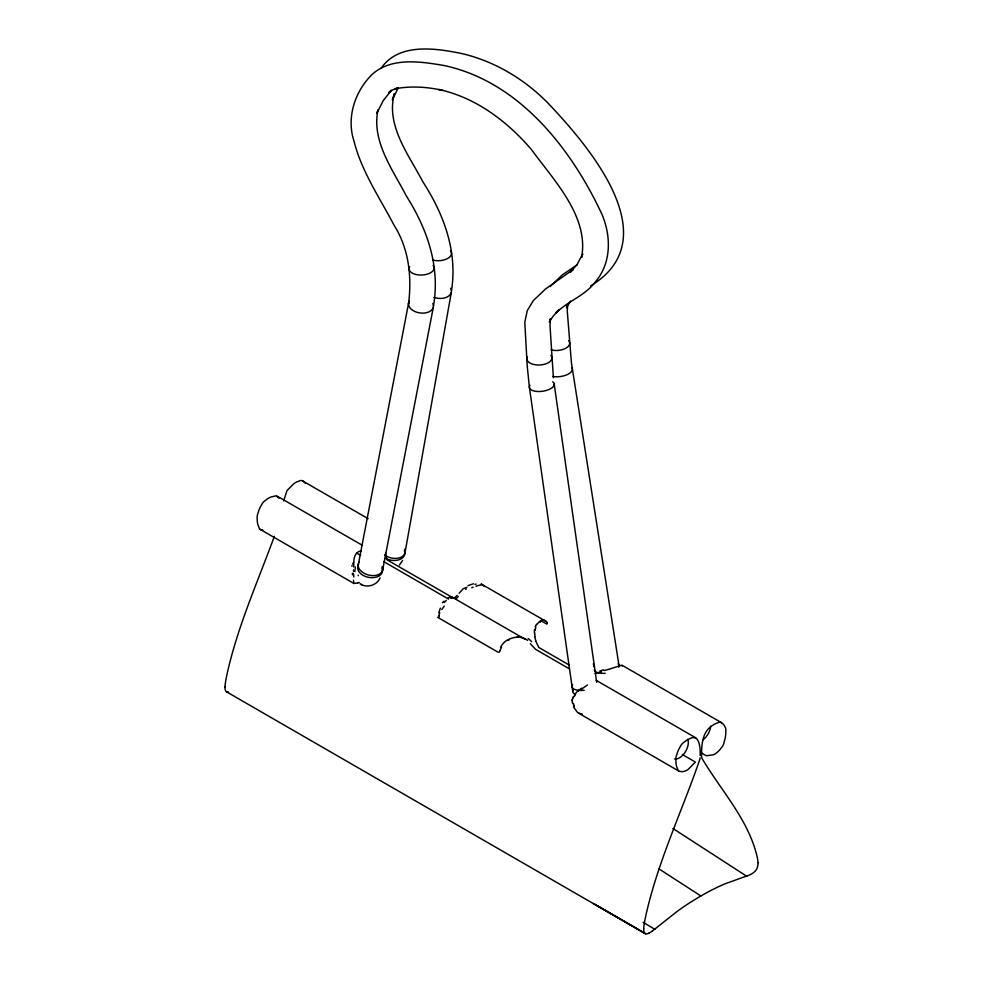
<?xml version="1.0" encoding="UTF-8"?>
<svg xmlns="http://www.w3.org/2000/svg" width="983" height="983" viewBox="0 0 983 983"><rect width="100%" height="100%" fill="white"/><g stroke="black" fill="none" stroke-linecap="round" stroke-linejoin="round"><path stroke-width="1.47" d="M701.567 756.357C701.567 745.323 701.923 731.905 712.466 725.491A33.25 19.193 -60 0 1 715.427 723.685L718.991 722.333A9.769 5.64 -60 0 1 720.846 722.407L723.107 723.943A33.606 19.402 -60 0 1 724.016 725.036L725.565 728.084A13 7.508 -60 0 1 725.884 729.791L725.761 733.871A51.423 29.687 -60 0 1 725.221 737.975L723.611 744.119A9.818 5.665 -60 0 1 722.493 746.318L719.531 750.115A24.292 14.02 -60 0 1 716.963 752.56A13.983 8.073 -60 0 1 713.474 754.772L706.322 755.767L701.088 752.745M353.585 569.759L353.585 571.664M353.782 576.05L353.757 577.009M353.954 562.792C353.524 557.68 355.342 551.586 361.277 550.824M224.898 686.957L225.39 682.853A120.184 69.388 -60 0 1 226.373 677.287C236.645 628.579 257.337 582.882 274.368 536.325M643.619 928.702L644.111 924.598A120.184 69.388 -60 0 1 645.094 919.031C656.779 863.897 681.465 812.72 699.736 759.662A11.575 6.684 -60 0 0 700.007 758.544L700.117 757.782M451.492 290.808C457.648 251.341 443.923 214.441 422.874 181.806C408.928 155.081 385.766 125.677 394.318 93.79L392.389 99.811L398.41 87.499M353.671 566.982L353.88 564.131M408.523 303.931C411.951 276.837 408.977 248.748 394.097 225.291C379.696 197.73 361.597 171.558 353.978 141.011C346.249 117.616 354.863 91.493 372.004 74.561C391.185 56.854 421.068 61.573 444.5 65.603C517.304 81.405 568.493 145.115 599.433 209.01C611.18 231.791 612.827 261.589 595.268 282.01C582.919 298.734 559.094 303.415 549.325 322.129L550.468 318.639L550.013 325.803L553.392 377.693M433.503 305.713C440.298 266.172 427.175 228.892 406.311 195.912C392.696 169.592 371.353 141.097 377.976 109.875L376.858 113.266L383.124 100.807L391.369 90.215L388.592 92.758L392.561 89.92L398.336 87.843L394.724 88.863C410.439 85.816 426.757 86.774 442.301 90.325L438.787 89.478C475.846 97.538 507.093 121.192 531.398 149.49C553.454 179.963 589.21 216.321 581.617 257.374L582.759 253.897L576.96 264.697L570.423 272.07L573.2 269.526L545.405 289.1L533.302 300.626L527.244 310.677L524.799 322.399L527.207 365.737L529.358 387.069L572.72 691.258M572.167 700.179L572.315 699.245M353.499 580.253L353.843 583.435L357.751 582.968M534.494 629.845L534.359 631.762M283.645 500.875L286.999 490.591L293.745 483.747A33.25 19.193 -60 0 1 296.706 481.94L300.27 480.589A9.769 5.64 -60 0 1 302.125 480.662L368.17 518.68M404.947 553.171L451.344 292.283M357.701 567.83L408.645 302.838M382.534 570.582L433.343 307.163M438.75 612.728L440.396 608.084M572.585 698.249L573.335 696.554M535.268 627.068L535.649 626.245M402.6 560.433L399.43 565.102M380.089 577.857C377.275 584.996 367.384 588.301 360.847 584.283M500.63 647.109L501.539 645.622A12.165 7.766 -48.3 0 1 507.633 639.798M536.644 624.561L539.741 621.342M574.428 694.883L576.149 692.732A20.901 19.218 45.9 0 1 576.861 691.934A20.582 18.91 50.4 0 1 577.205 691.639L578.717 690.336M570.607 301.031L566.503 307.74L567.633 304.202L567.289 311.304L571.418 362.764L619.155 666.499M380.949 68.491C398.68 42.33 435.874 48.253 462.28 53.66C495.174 61.499 525.082 79.537 548.563 103.707C588.547 146.012 668.735 238.857 590.513 285.942M459.135 593.204L463.153 588.817L466.962 587.256M550.173 286.544L562.067 275.08L577.488 264.538M457.193 595.391L453.925 598.364L386.946 559.794L386.319 557.877M444.218 602.493L446.257 600.49M652.22 931.159L677.275 911.29A258.676 149.342 -60 0 1 700.854 896.005A258.676 149.342 -60 0 1 724.446 884.036L749.488 875.005A38.398 22.167 -60 0 0 752.806 873.187L753.764 872.449A8.614 4.976 -60 0 0 754.465 871.823A15.765 9.105 -60 0 0 755.042 871.245L755.89 870.287A4.94 2.851 -60 0 0 757.057 868.308A11.489 6.635 -60 0 0 757.979 862.681M580.117 689.267L581.617 688.198M508.899 639.147L514.355 637.439M648.915 933.137L647.944 933.543A8.614 4.976 -60 0 1 647.256 933.727A15.765 9.105 -60 0 1 646.667 933.813L645.831 933.838A4.94 2.851 -60 0 1 644.664 933.199L226.962 692.069M619.794 665.749L621.895 665.147L721.608 722.726M619.573 665.847L609.227 669.214M598.229 672.642L598.954 672.347M598.057 672.704L595.194 673.736M359.299 582.501L357.984 582.907M474.973 584.406L476.141 584.062M604.201 670.553L608.846 669.312M516.739 637.168L517.82 637.144M582.477 714.174L581.789 714.15M262.756 529.984L260.507 529.554A9.818 5.665 -60 0 1 259.389 528.657L257.779 524.369A51.423 29.687 -60 0 1 257.239 520.892L257.116 516.947A13 7.508 -60 0 1 257.435 514.871L258.984 510.03A33.606 19.402 -60 0 1 259.893 507.879L262.154 503.738A9.769 5.64 -60 0 1 264.009 501.514L267.573 498.762A33.25 19.193 -60 0 1 270.534 497.152L275.99 495.801L279.184 498.197M581.506 714.125L577.451 712.405L574.355 708.104M521.088 637.586L523.103 638.262M700.142 755.534C700.388 748.567 699.933 733.011 689.255 738.897A33.25 19.193 -60 0 0 686.294 740.506L682.73 743.259A9.769 5.64 -60 0 0 680.875 745.483L678.614 749.624A33.606 19.402 -60 0 0 677.705 751.774L676.144 756.615A13 7.508 -60 0 0 675.837 758.692L675.948 762.636A51.423 29.687 -60 0 0 676.488 766.113L678.098 770.402A9.818 5.665 -60 0 0 679.228 771.299L682.19 771.68A24.292 14.02 -60 0 0 684.758 771.151A13.983 8.073 -60 0 0 688.247 769.333L695.399 762.071L682.3 754.514M360.097 583.89L362.334 585.045M481.707 584.221L484.349 586.409M481.129 583.963L543.857 620.126M541.043 620.764L546.855 624.119M277.145 496.132L362.469 545.381M451.308 596.669L525.377 639.429M596.226 680.347L695.866 737.877M569.206 665.024L538.733 647.428L535.612 640.855M448.531 599.077L383.628 561.526M569.034 668.649L535.514 649.284L530.378 643.742M437.546 617.263L498.135 652.245M260.09 529.309L354.04 583.533M578.348 713.044L678.798 771.053M645.671 933.813L593.339 903.475L644.664 933.199A11.489 6.635 -60 0 1 643.73 928.652M356.731 553.11L360.687 555.407M302.899 480.982L304.386 482.198A33.606 19.402 -60 0 1 305.295 483.292M643.128 922.275L654.899 929.353M672.937 828.497L746.81 876.295M658.856 868.788L700.854 895.992M544.729 620.691L545.295 621.317M358.316 575.694L358.095 575.153M573.47 706.089L573.998 707.355A36.248 31.284 -9.3 0 0 574.416 708.079M572.659 703.656L572.315 702.132M534.617 633.728L534.519 633.322A9.449 8.442 -5.1 0 1 534.457 632.917L534.433 632.72M593.388 663.623L593.867 666.621M596.681 682.325L554.24 384.378M701.604 756.984L701.715 757.561A11.575 6.684 -60 0 0 701.985 758.36C720.699 790.062 747.289 818.2 756.627 854.645A120.184 69.388 -60 0 1 757.61 859.068L758.102 862.607M385.68 554.707L385.533 552.987M571.811 367.716A12.533 5.714 -8.8 0 1 567.24 374.621A12.533 5.714 -8.8 0 1 552.802 376.44M568.666 340.622A12.533 6.709 -3.4 0 1 565.569 348.4A12.533 6.709 -3.4 0 1 551.082 349.887M450.497 250.825A12.533 6.758 -3.1 0 1 447.4 258.64A12.533 6.758 -3.1 0 1 432.913 260.09M450.693 288.252A12.546 8.134 7.1 0 1 447.548 296.792A12.546 8.134 7.1 0 1 433.982 297.37M404.394 550.541A12.533 8.417 9.8 0 1 399.848 559.474A12.533 8.417 9.8 0 1 385.385 558.209M404.541 549.214A12.533 8.196 14.5 0 1 399.393 557.877A12.533 8.196 14.5 0 1 384.66 555.026M618.074 663.844A12.533 5.542 -9.6 0 1 618.737 667.125M605.221 673.318A12.533 5.542 -9.6 0 1 594.297 669.742M710.697 726.167A12.533 7.237 -60 0 1 702.661 740.076M552.716 381.809A12.533 5.579 -8 0 1 542.935 391.197A12.533 5.579 -8 0 1 529.972 385.299M575.534 694.465A12.533 5.468 -8.5 0 1 573.335 689.513M550.91 355.428A12.533 6.586 -2.5 0 1 540.036 364.963A12.533 6.586 -2.5 0 1 527.478 356.78M433.085 265.447A12.533 6.623 -2.2 0 1 422.199 275.007A12.533 6.623 -2.2 0 1 409.641 266.725M432.839 303.452A12.546 8.011 8 0 1 420.613 313.024A12.546 8.011 8 0 1 409.407 301.068M381.982 567.99A12.533 8.294 10.7 0 1 371.267 577.66A12.533 8.294 10.7 0 1 357.775 566.97M382.154 566.65A12.533 8.061 15.3 0 1 369.497 575.227A12.533 8.061 15.3 0 1 359.213 561.981M584.246 690.238A12.533 5.419 -8.8 0 1 572.561 684.524M687.768 739.228A12.533 7.237 -60 0 1 684.954 752.499A12.533 7.237 -60 0 1 674.485 758.962M546.867 622.657A20.668 10.309 -59.1 0 1 547.384 623.468M545.54 620.715A29.404 12.668 -71.2 0 1 546.941 622.227M540.589 620.777A12.165 5.37 -65.5 0 1 544.803 620.556M539.95 622.399A19.771 10.715 -79.4 0 1 540.724 621.735M535.428 626.048A22.142 15.654 57.9 0 1 536.497 624.414M535.157 630.238A16.17 10.715 67.7 0 1 535.784 627.51M534.58 632.622A11.771 10.063 28.3 0 1 534.494 631.774M534.924 636.677A12.939 11.87 58.8 0 1 534.899 634.072M535.833 640.658A20.25 19.623 32.2 0 1 534.899 637.07M386.147 557.926A22.216 22.216 0 0 1 385.483 554.731M458.275 596.558A16.17 4.657 -58 0 1 456.124 598.536M467.982 585.659A22.314 3.44 -22.2 0 1 473.499 583.767M465.696 589.284A27.352 0.639 -20.2 0 1 466.323 589.063M471.705 587.687A25.312 6.156 -25.6 0 1 473.142 587.158M475.956 586.273A12.423 6.562 -37.5 0 1 481.166 585.069M228.535 691.983A15.765 9.105 -60 0 1 227.958 692.069L227.11 692.093A4.94 2.851 -60 0 1 225.943 691.454A11.489 6.635 -60 0 1 225.021 686.908M652.22 931.134A38.398 22.167 -60 0 1 648.903 933.162M438.922 617.017A20.692 9.732 -69.2 0 1 439.229 615.751M499.303 652.196A20.655 11.649 -53.5 0 1 499.905 650.82M499.708 650.918A29.404 20.704 -47 0 1 501.563 647.453M507.892 640.56A19.771 15.47 -58.6 0 1 509.071 639.896M514.379 637.549A22.142 19.979 56.6 0 1 516.751 637.303M517.808 636.959A16.17 14.892 74.9 0 1 521.137 637.279M523.165 637.82A11.771 8.257 37.5 0 1 524.074 638.225M524.295 638.569A9.449 4.497 32.4 0 1 524.664 638.753M525.45 638.901A12.951 8.835 59.3 0 1 527.601 640.4M528.215 638.557A20.25 10.69 52.2 0 1 531.656 641.702M451.246 597.627A16.17 5.296 -3.5 0 1 451.799 598.18M449.354 597.418A11.28 3.514 -20.8 0 1 451.529 597.725M448.125 597.885A16.121 1.819 -34.2 0 1 449.243 597.406M443.984 601.178A22.314 1.659 -41 0 1 442.399 602.702M451.222 597.037A27.352 4.178 -34.6 0 1 450.619 597.91M441.859 609.534A12.423 3.49 -58.7 0 1 444.291 606.106M438.922 615.653A27.536 9.842 -70.8 0 1 439.745 612.802M600.392 672.298A23.137 2.998 -17.5 0 1 601.043 672.053M600.969 672.261A21.921 6.156 -13 0 1 601.645 672.016M599.704 671.106A21.27 8.687 -9 0 1 603.464 669.828M622.19 665.982A20.582 1.241 63.8 0 1 622.165 665.86M587.49 684.93A8.466 0.762 -33.2 0 1 577.734 691.209M580.744 690.422A19.193 5.714 -31.1 0 1 581.629 689.783M578.975 690.435A23.051 11.022 -26.4 0 1 579.331 690.152M574.047 696.677A19.181 12.791 -27.1 0 1 575.178 695.104M572.597 699.22A12.644 8.687 -29 0 1 572.905 698.249M572.032 700.474A5.849 4.239 35.9 0 1 572.069 700.142M572.511 702.022A14.745 11.145 28.3 0 1 572.339 700.928M574.379 705.954A29.392 22.363 26.7 0 1 573.47 703.607M352 565.471A33.975 2.077 -89.3 0 1 351.963 566.294M352.418 573.273A27.843 4.571 82.5 0 1 352.406 574.76M353.548 574.146A14.401 2.826 79.7 0 1 353.573 575.424M353.499 573.912A6.205 1.991 73.5 0 1 353.524 574.232M354.937 571.676A13.025 2.531 -88.7 0 1 354.888 570.201M355.244 568.997A19.734 4.915 -86.7 0 1 355.33 566.921M352.897 563.026A20.692 6.955 -84.8 0 1 352.823 564.193M558.577 310.161L555.899 312.729L558.577 310.161"/></g></svg>
